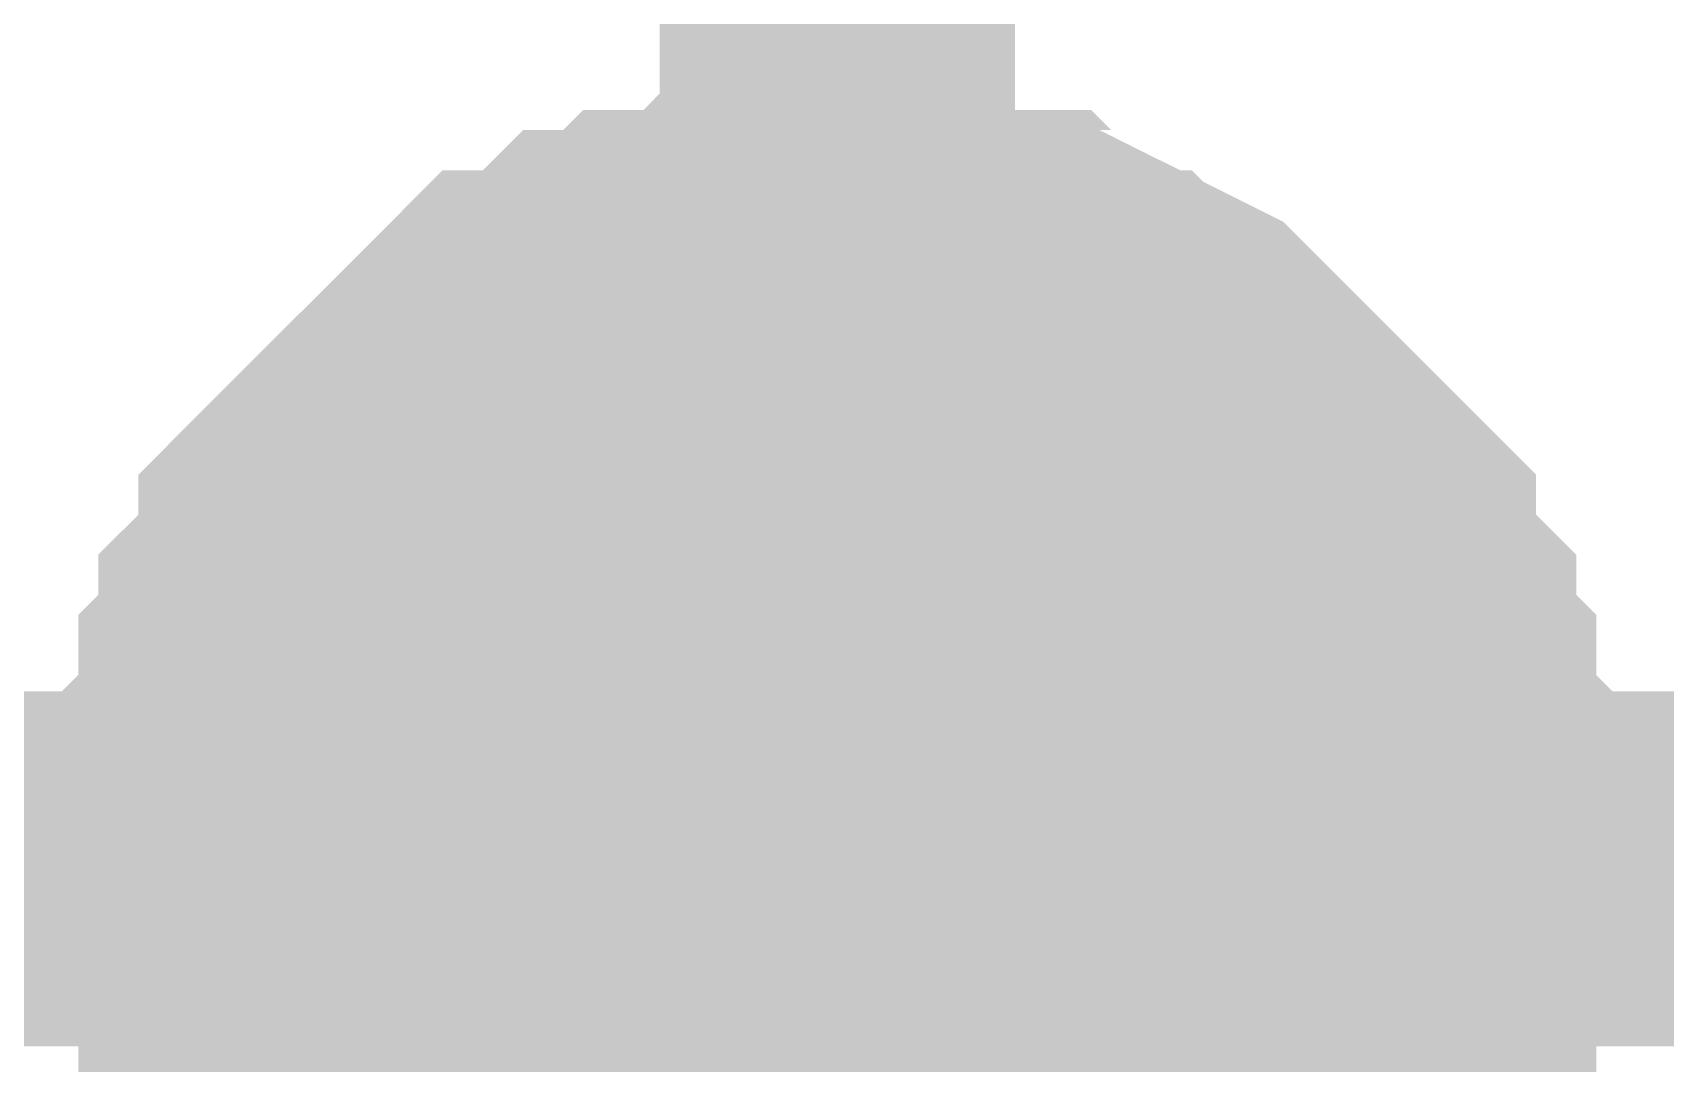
# Model space of a CAD drawing. Header units: inches. Extents: x 0 to 9.5, y -0.01 to 7.51.
# Drawn here: x 8.1726 to 8.2268, y 4.0931 to 4.1273 of the extents above; entities that cross this region are included whole.
import ezdxf

# ---------------------------------------------------------------- set-up
doc = ezdxf.new("R2010")
doc.units = ezdxf.units.IN
doc.header["$MEASUREMENT"] = 0
doc.layers.add('Sheet', color=255, linetype='Continuous')

msp = doc.modelspace()

# ---------------------------------------------------------------- linework, layer by layer
at = {"layer": 'Sheet'}
for points in [[(8.199341, 4.099565, 0.0118, 0.0118, 0), (8.199341, 4.199441, 0.0118, 0.0118, 0)], [(8.179372, 4.099565, 0.0118, 0.0118, 0), (8.179372, 4.100897, 0.0118, 0.0118, 0), (8.179372, 4.101562, 0.0118, 0.0118, 0), (8.179372, 4.102894, 0.0118, 0.0118, 0), (8.180038, 4.10356, 0.0118, 0.0118, 0), (8.180038, 4.104892, 0.0118, 0.0118, 0), (8.180038, 4.105558, 0.0118, 0.0118, 0), (8.180703, 4.106223, 0.0118, 0.0118, 0), (8.180703, 4.107555, 0.0118, 0.0118, 0), (8.181369, 4.108221, 0.0118, 0.0118, 0), (8.182035, 4.108887, 0.0118, 0.0118, 0), (8.182035, 4.110218, 0.0118, 0.0118, 0), (8.1827, 4.110884, 0.0118, 0.0118, 0), (8.183366, 4.11155, 0.0118, 0.0118, 0), (8.184032, 4.112216, 0.0118, 0.0118, 0), (8.184697, 4.112882, 0.0118, 0.0118, 0), (8.185363, 4.113548, 0.0118, 0.0118, 0), (8.186029, 4.114213, 0.0118, 0.0118, 0), (8.186694, 4.114879, 0.0118, 0.0118, 0), (8.18736, 4.115545, 0.0118, 0.0118, 0), (8.188026, 4.116211, 0.0118, 0.0118, 0), (8.188691, 4.116877, 0.0118, 0.0118, 0), (8.190022, 4.116877, 0.0118, 0.0118, 0), (8.190688, 4.117543, 0.0118, 0.0118, 0), (8.191354, 4.118208, 0.0118, 0.0118, 0), (8.192685, 4.118208, 0.0118, 0.0118, 0), (8.193351, 4.118874, 0.0118, 0.0118, 0), (8.194016, 4.118874, 0.0118, 0.0118, 0), (8.195348, 4.118874, 0.0118, 0.0118, 0), (8.196013, 4.11954, 0.0118, 0.0118, 0), (8.197344, 4.11954, 0.0118, 0.0118, 0), (8.19801, 4.11954, 0.0118, 0.0118, 0), (8.199341, 4.11954, 0.0118, 0.0118, 0)], [(8.179372, 4.099565, 0.0118, 0.0118, 0), (8.179372, 4.100897, 0.0118, 0.0118, 0), (8.179372, 4.101562, 0.0118, 0.0118, 0), (8.179372, 4.102894, 0.0118, 0.0118, 0), (8.180038, 4.10356, 0.0118, 0.0118, 0), (8.180038, 4.104892, 0.0118, 0.0118, 0), (8.180038, 4.105558, 0.0118, 0.0118, 0), (8.180703, 4.106223, 0.0118, 0.0118, 0), (8.180703, 4.107555, 0.0118, 0.0118, 0), (8.181369, 4.108221, 0.0118, 0.0118, 0), (8.182035, 4.108887, 0.0118, 0.0118, 0), (8.182035, 4.110218, 0.0118, 0.0118, 0), (8.1827, 4.110884, 0.0118, 0.0118, 0), (8.183366, 4.11155, 0.0118, 0.0118, 0), (8.184032, 4.112216, 0.0118, 0.0118, 0), (8.184697, 4.112882, 0.0118, 0.0118, 0), (8.185363, 4.113548, 0.0118, 0.0118, 0), (8.186029, 4.114213, 0.0118, 0.0118, 0), (8.186694, 4.114879, 0.0118, 0.0118, 0), (8.18736, 4.115545, 0.0118, 0.0118, 0), (8.188026, 4.116211, 0.0118, 0.0118, 0), (8.188691, 4.116877, 0.0118, 0.0118, 0), (8.190022, 4.116877, 0.0118, 0.0118, 0), (8.190688, 4.117543, 0.0118, 0.0118, 0), (8.191354, 4.118208, 0.0118, 0.0118, 0), (8.192685, 4.118208, 0.0118, 0.0118, 0), (8.193351, 4.118874, 0.0118, 0.0118, 0), (8.194016, 4.118874, 0.0118, 0.0118, 0), (8.195348, 4.118874, 0.0118, 0.0118, 0), (8.196013, 4.11954, 0.0118, 0.0118, 0), (8.197344, 4.11954, 0.0118, 0.0118, 0), (8.19801, 4.11954, 0.0118, 0.0118, 0), (8.199341, 4.11954, 0.0118, 0.0118, 0)], [(8.179372, 4.099565, 0.0118, 0.0118, 0), (8.179372, 4.100897, 0.0118, 0.0118, 0), (8.179372, 4.101562, 0.0118, 0.0118, 0), (8.179372, 4.102894, 0.0118, 0.0118, 0), (8.180038, 4.10356, 0.0118, 0.0118, 0), (8.180038, 4.104892, 0.0118, 0.0118, 0), (8.180038, 4.105558, 0.0118, 0.0118, 0), (8.180703, 4.106223, 0.0118, 0.0118, 0), (8.180703, 4.107555, 0.0118, 0.0118, 0), (8.181369, 4.108221, 0.0118, 0.0118, 0), (8.182035, 4.108887, 0.0118, 0.0118, 0), (8.182035, 4.110218, 0.0118, 0.0118, 0), (8.1827, 4.110884, 0.0118, 0.0118, 0), (8.183366, 4.11155, 0.0118, 0.0118, 0), (8.184032, 4.112216, 0.0118, 0.0118, 0), (8.184697, 4.112882, 0.0118, 0.0118, 0), (8.185363, 4.113548, 0.0118, 0.0118, 0), (8.186029, 4.114213, 0.0118, 0.0118, 0), (8.186694, 4.114879, 0.0118, 0.0118, 0), (8.18736, 4.115545, 0.0118, 0.0118, 0), (8.188026, 4.116211, 0.0118, 0.0118, 0), (8.188691, 4.116877, 0.0118, 0.0118, 0), (8.190022, 4.116877, 0.0118, 0.0118, 0), (8.190688, 4.117543, 0.0118, 0.0118, 0), (8.191354, 4.118208, 0.0118, 0.0118, 0), (8.192685, 4.118208, 0.0118, 0.0118, 0), (8.193351, 4.118874, 0.0118, 0.0118, 0), (8.194016, 4.118874, 0.0118, 0.0118, 0), (8.195348, 4.118874, 0.0118, 0.0118, 0), (8.196013, 4.11954, 0.0118, 0.0118, 0), (8.197344, 4.11954, 0.0118, 0.0118, 0), (8.19801, 4.11954, 0.0118, 0.0118, 0), (8.199341, 4.11954, 0.0118, 0.0118, 0)], [(8.179372, 4.099565, 0.0118, 0.0118, 0), (8.179372, 4.100897, 0.0118, 0.0118, 0), (8.179372, 4.101562, 0.0118, 0.0118, 0), (8.179372, 4.102894, 0.0118, 0.0118, 0), (8.180038, 4.10356, 0.0118, 0.0118, 0), (8.180038, 4.104892, 0.0118, 0.0118, 0), (8.180038, 4.105558, 0.0118, 0.0118, 0), (8.180703, 4.106223, 0.0118, 0.0118, 0), (8.180703, 4.107555, 0.0118, 0.0118, 0), (8.181369, 4.108221, 0.0118, 0.0118, 0), (8.182035, 4.108887, 0.0118, 0.0118, 0), (8.182035, 4.110218, 0.0118, 0.0118, 0), (8.1827, 4.110884, 0.0118, 0.0118, 0), (8.183366, 4.11155, 0.0118, 0.0118, 0), (8.184032, 4.112216, 0.0118, 0.0118, 0), (8.184697, 4.112882, 0.0118, 0.0118, 0), (8.185363, 4.113548, 0.0118, 0.0118, 0), (8.186029, 4.114213, 0.0118, 0.0118, 0), (8.186694, 4.114879, 0.0118, 0.0118, 0), (8.18736, 4.115545, 0.0118, 0.0118, 0), (8.188026, 4.116211, 0.0118, 0.0118, 0), (8.188691, 4.116877, 0.0118, 0.0118, 0), (8.190022, 4.116877, 0.0118, 0.0118, 0), (8.190688, 4.117543, 0.0118, 0.0118, 0), (8.191354, 4.118208, 0.0118, 0.0118, 0), (8.192685, 4.118208, 0.0118, 0.0118, 0), (8.193351, 4.118874, 0.0118, 0.0118, 0), (8.194016, 4.118874, 0.0118, 0.0118, 0), (8.195348, 4.118874, 0.0118, 0.0118, 0), (8.196013, 4.11954, 0.0118, 0.0118, 0), (8.197344, 4.11954, 0.0118, 0.0118, 0), (8.19801, 4.11954, 0.0118, 0.0118, 0), (8.199341, 4.11954, 0.0118, 0.0118, 0)], [(8.199341, 4.11954, 0.0118, 0.0118, 0), (8.199341, 4.11954, 0.0118, 0.0118, 0)], [(8.199341, 4.11954, 0.0118, 0.0118, 0), (8.200007, 4.11954, 0.0118, 0.0118, 0), (8.201338, 4.11954, 0.0118, 0.0118, 0), (8.202004, 4.11954, 0.0118, 0.0118, 0), (8.203335, 4.118874, 0.0118, 0.0118, 0), (8.204001, 4.118874, 0.0118, 0.0118, 0), (8.205332, 4.118874, 0.0118, 0.0118, 0), (8.205998, 4.118208, 0.0118, 0.0118, 0), (8.206663, 4.118208, 0.0118, 0.0118, 0), (8.207995, 4.117543, 0.0118, 0.0118, 0), (8.20866, 4.116877, 0.0118, 0.0118, 0), (8.209326, 4.116877, 0.0118, 0.0118, 0), (8.210657, 4.116211, 0.0118, 0.0118, 0), (8.211323, 4.115545, 0.0118, 0.0118, 0), (8.211989, 4.114879, 0.0118, 0.0118, 0), (8.212654, 4.114213, 0.0118, 0.0118, 0), (8.21332, 4.113548, 0.0118, 0.0118, 0), (8.213985, 4.112882, 0.0118, 0.0118, 0), (8.214651, 4.112216, 0.0118, 0.0118, 0), (8.215317, 4.11155, 0.0118, 0.0118, 0), (8.215982, 4.110884, 0.0118, 0.0118, 0), (8.216648, 4.110218, 0.0118, 0.0118, 0), (8.216648, 4.108887, 0.0118, 0.0118, 0), (8.217314, 4.108221, 0.0118, 0.0118, 0), (8.217979, 4.107555, 0.0118, 0.0118, 0), (8.217979, 4.106223, 0.0118, 0.0118, 0), (8.218645, 4.105558, 0.0118, 0.0118, 0), (8.218645, 4.104892, 0.0118, 0.0118, 0), (8.218645, 4.10356, 0.0118, 0.0118, 0), (8.219311, 4.102894, 0.0118, 0.0118, 0), (8.219311, 4.101562, 0.0118, 0.0118, 0), (8.219311, 4.100897, 0.0118, 0.0118, 0), (8.219311, 4.099565, 0.0118, 0.0118, 0)], [(8.199341, 4.11954, 0.0118, 0.0118, 0), (8.199341, 4.11954, 0.0118, 0.0118, 0)], [(8.199341, 4.11954, 0.0118, 0.0118, 0), (8.200007, 4.11954, 0.0118, 0.0118, 0), (8.201338, 4.11954, 0.0118, 0.0118, 0), (8.202004, 4.11954, 0.0118, 0.0118, 0), (8.203335, 4.118874, 0.0118, 0.0118, 0), (8.204001, 4.118874, 0.0118, 0.0118, 0), (8.205332, 4.118874, 0.0118, 0.0118, 0), (8.205998, 4.118208, 0.0118, 0.0118, 0), (8.206663, 4.118208, 0.0118, 0.0118, 0), (8.207995, 4.117543, 0.0118, 0.0118, 0), (8.20866, 4.116877, 0.0118, 0.0118, 0), (8.209326, 4.116877, 0.0118, 0.0118, 0), (8.210657, 4.116211, 0.0118, 0.0118, 0), (8.211323, 4.115545, 0.0118, 0.0118, 0), (8.211989, 4.114879, 0.0118, 0.0118, 0), (8.212654, 4.114213, 0.0118, 0.0118, 0), (8.21332, 4.113548, 0.0118, 0.0118, 0), (8.213985, 4.112882, 0.0118, 0.0118, 0), (8.214651, 4.112216, 0.0118, 0.0118, 0), (8.215317, 4.11155, 0.0118, 0.0118, 0), (8.215982, 4.110884, 0.0118, 0.0118, 0), (8.216648, 4.110218, 0.0118, 0.0118, 0), (8.216648, 4.108887, 0.0118, 0.0118, 0), (8.217314, 4.108221, 0.0118, 0.0118, 0), (8.217979, 4.107555, 0.0118, 0.0118, 0), (8.217979, 4.106223, 0.0118, 0.0118, 0), (8.218645, 4.105558, 0.0118, 0.0118, 0), (8.218645, 4.104892, 0.0118, 0.0118, 0), (8.218645, 4.10356, 0.0118, 0.0118, 0), (8.219311, 4.102894, 0.0118, 0.0118, 0), (8.219311, 4.101562, 0.0118, 0.0118, 0), (8.219311, 4.100897, 0.0118, 0.0118, 0), (8.219311, 4.099565, 0.0118, 0.0118, 0)], [(8.199341, 4.11954, 0.0118, 0.0118, 0), (8.199341, 4.11954, 0.0118, 0.0118, 0)], [(8.199341, 4.11954, 0.0118, 0.0118, 0), (8.200007, 4.11954, 0.0118, 0.0118, 0), (8.201338, 4.11954, 0.0118, 0.0118, 0), (8.202004, 4.11954, 0.0118, 0.0118, 0), (8.203335, 4.118874, 0.0118, 0.0118, 0), (8.204001, 4.118874, 0.0118, 0.0118, 0), (8.205332, 4.118874, 0.0118, 0.0118, 0), (8.205998, 4.118208, 0.0118, 0.0118, 0), (8.206663, 4.118208, 0.0118, 0.0118, 0), (8.207995, 4.117543, 0.0118, 0.0118, 0), (8.20866, 4.116877, 0.0118, 0.0118, 0), (8.209326, 4.116877, 0.0118, 0.0118, 0), (8.210657, 4.116211, 0.0118, 0.0118, 0), (8.211323, 4.115545, 0.0118, 0.0118, 0), (8.211989, 4.114879, 0.0118, 0.0118, 0), (8.212654, 4.114213, 0.0118, 0.0118, 0), (8.21332, 4.113548, 0.0118, 0.0118, 0), (8.213985, 4.112882, 0.0118, 0.0118, 0), (8.214651, 4.112216, 0.0118, 0.0118, 0), (8.215317, 4.11155, 0.0118, 0.0118, 0), (8.215982, 4.110884, 0.0118, 0.0118, 0), (8.216648, 4.110218, 0.0118, 0.0118, 0), (8.216648, 4.108887, 0.0118, 0.0118, 0), (8.217314, 4.108221, 0.0118, 0.0118, 0), (8.217979, 4.107555, 0.0118, 0.0118, 0), (8.217979, 4.106223, 0.0118, 0.0118, 0), (8.218645, 4.105558, 0.0118, 0.0118, 0), (8.218645, 4.104892, 0.0118, 0.0118, 0), (8.218645, 4.10356, 0.0118, 0.0118, 0), (8.219311, 4.102894, 0.0118, 0.0118, 0), (8.219311, 4.101562, 0.0118, 0.0118, 0), (8.219311, 4.100897, 0.0118, 0.0118, 0), (8.219311, 4.099565, 0.0118, 0.0118, 0)], [(8.199341, 4.11954, 0.0118, 0.0118, 0), (8.199341, 4.11954, 0.0118, 0.0118, 0)], [(8.199341, 4.11954, 0.0118, 0.0118, 0), (8.200007, 4.11954, 0.0118, 0.0118, 0), (8.201338, 4.11954, 0.0118, 0.0118, 0), (8.202004, 4.11954, 0.0118, 0.0118, 0), (8.203335, 4.118874, 0.0118, 0.0118, 0), (8.204001, 4.118874, 0.0118, 0.0118, 0), (8.205332, 4.118874, 0.0118, 0.0118, 0), (8.205998, 4.118208, 0.0118, 0.0118, 0), (8.206663, 4.118208, 0.0118, 0.0118, 0), (8.207995, 4.117543, 0.0118, 0.0118, 0), (8.20866, 4.116877, 0.0118, 0.0118, 0), (8.209326, 4.116877, 0.0118, 0.0118, 0), (8.210657, 4.116211, 0.0118, 0.0118, 0), (8.211323, 4.115545, 0.0118, 0.0118, 0), (8.211989, 4.114879, 0.0118, 0.0118, 0), (8.212654, 4.114213, 0.0118, 0.0118, 0), (8.21332, 4.113548, 0.0118, 0.0118, 0), (8.213985, 4.112882, 0.0118, 0.0118, 0), (8.214651, 4.112216, 0.0118, 0.0118, 0), (8.215317, 4.11155, 0.0118, 0.0118, 0), (8.215982, 4.110884, 0.0118, 0.0118, 0), (8.216648, 4.110218, 0.0118, 0.0118, 0), (8.216648, 4.108887, 0.0118, 0.0118, 0), (8.217314, 4.108221, 0.0118, 0.0118, 0), (8.217979, 4.107555, 0.0118, 0.0118, 0), (8.217979, 4.106223, 0.0118, 0.0118, 0), (8.218645, 4.105558, 0.0118, 0.0118, 0), (8.218645, 4.104892, 0.0118, 0.0118, 0), (8.218645, 4.10356, 0.0118, 0.0118, 0), (8.219311, 4.102894, 0.0118, 0.0118, 0), (8.219311, 4.101562, 0.0118, 0.0118, 0), (8.219311, 4.100897, 0.0118, 0.0118, 0), (8.219311, 4.099565, 0.0118, 0.0118, 0)], [(8.179372, 4.099565, 0.0039, 0.0039, 0), (8.179372, 4.100897, 0.0039, 0.0039, 0), (8.179372, 4.101562, 0.0039, 0.0039, 0), (8.179372, 4.102894, 0.0039, 0.0039, 0), (8.180038, 4.10356, 0.0039, 0.0039, 0), (8.180038, 4.104892, 0.0039, 0.0039, 0), (8.180038, 4.105558, 0.0039, 0.0039, 0), (8.180703, 4.106223, 0.0039, 0.0039, 0), (8.180703, 4.107555, 0.0039, 0.0039, 0), (8.181369, 4.108221, 0.0039, 0.0039, 0), (8.182035, 4.108887, 0.0039, 0.0039, 0), (8.182035, 4.110218, 0.0039, 0.0039, 0), (8.1827, 4.110884, 0.0039, 0.0039, 0), (8.183366, 4.11155, 0.0039, 0.0039, 0), (8.184032, 4.112216, 0.0039, 0.0039, 0), (8.184697, 4.112882, 0.0039, 0.0039, 0), (8.185363, 4.113548, 0.0039, 0.0039, 0), (8.186029, 4.114213, 0.0039, 0.0039, 0), (8.186694, 4.114879, 0.0039, 0.0039, 0), (8.18736, 4.115545, 0.0039, 0.0039, 0), (8.188026, 4.116211, 0.0039, 0.0039, 0), (8.188691, 4.116877, 0.0039, 0.0039, 0), (8.190022, 4.116877, 0.0039, 0.0039, 0), (8.190688, 4.117543, 0.0039, 0.0039, 0), (8.191354, 4.118208, 0.0039, 0.0039, 0), (8.192685, 4.118208, 0.0039, 0.0039, 0), (8.193351, 4.118874, 0.0039, 0.0039, 0), (8.194016, 4.118874, 0.0039, 0.0039, 0), (8.195348, 4.118874, 0.0039, 0.0039, 0), (8.196013, 4.11954, 0.0039, 0.0039, 0), (8.197344, 4.11954, 0.0039, 0.0039, 0), (8.19801, 4.11954, 0.0039, 0.0039, 0), (8.199341, 4.11954, 0.0039, 0.0039, 0)], [(8.179372, 4.099565, 0.0039, 0.0039, 0), (8.179372, 4.100897, 0.0039, 0.0039, 0), (8.179372, 4.101562, 0.0039, 0.0039, 0), (8.179372, 4.102894, 0.0039, 0.0039, 0), (8.180038, 4.10356, 0.0039, 0.0039, 0), (8.180038, 4.104892, 0.0039, 0.0039, 0), (8.180038, 4.105558, 0.0039, 0.0039, 0), (8.180703, 4.106223, 0.0039, 0.0039, 0), (8.180703, 4.107555, 0.0039, 0.0039, 0), (8.181369, 4.108221, 0.0039, 0.0039, 0), (8.182035, 4.108887, 0.0039, 0.0039, 0), (8.182035, 4.110218, 0.0039, 0.0039, 0), (8.1827, 4.110884, 0.0039, 0.0039, 0), (8.183366, 4.11155, 0.0039, 0.0039, 0), (8.184032, 4.112216, 0.0039, 0.0039, 0), (8.184697, 4.112882, 0.0039, 0.0039, 0), (8.185363, 4.113548, 0.0039, 0.0039, 0), (8.186029, 4.114213, 0.0039, 0.0039, 0), (8.186694, 4.114879, 0.0039, 0.0039, 0), (8.18736, 4.115545, 0.0039, 0.0039, 0), (8.188026, 4.116211, 0.0039, 0.0039, 0), (8.188691, 4.116877, 0.0039, 0.0039, 0), (8.190022, 4.116877, 0.0039, 0.0039, 0), (8.190688, 4.117543, 0.0039, 0.0039, 0), (8.191354, 4.118208, 0.0039, 0.0039, 0), (8.192685, 4.118208, 0.0039, 0.0039, 0), (8.193351, 4.118874, 0.0039, 0.0039, 0), (8.194016, 4.118874, 0.0039, 0.0039, 0), (8.195348, 4.118874, 0.0039, 0.0039, 0), (8.196013, 4.11954, 0.0039, 0.0039, 0), (8.197344, 4.11954, 0.0039, 0.0039, 0), (8.19801, 4.11954, 0.0039, 0.0039, 0), (8.199341, 4.11954, 0.0039, 0.0039, 0)], [(8.179372, 4.099565, 0.0039, 0.0039, 0), (8.179372, 4.100897, 0.0039, 0.0039, 0), (8.179372, 4.101562, 0.0039, 0.0039, 0), (8.179372, 4.102894, 0.0039, 0.0039, 0), (8.180038, 4.10356, 0.0039, 0.0039, 0), (8.180038, 4.104892, 0.0039, 0.0039, 0), (8.180038, 4.105558, 0.0039, 0.0039, 0), (8.180703, 4.106223, 0.0039, 0.0039, 0), (8.180703, 4.107555, 0.0039, 0.0039, 0), (8.181369, 4.108221, 0.0039, 0.0039, 0), (8.182035, 4.108887, 0.0039, 0.0039, 0), (8.182035, 4.110218, 0.0039, 0.0039, 0), (8.1827, 4.110884, 0.0039, 0.0039, 0), (8.183366, 4.11155, 0.0039, 0.0039, 0), (8.184032, 4.112216, 0.0039, 0.0039, 0), (8.184697, 4.112882, 0.0039, 0.0039, 0), (8.185363, 4.113548, 0.0039, 0.0039, 0), (8.186029, 4.114213, 0.0039, 0.0039, 0), (8.186694, 4.114879, 0.0039, 0.0039, 0), (8.18736, 4.115545, 0.0039, 0.0039, 0), (8.188026, 4.116211, 0.0039, 0.0039, 0), (8.188691, 4.116877, 0.0039, 0.0039, 0), (8.190022, 4.116877, 0.0039, 0.0039, 0), (8.190688, 4.117543, 0.0039, 0.0039, 0), (8.191354, 4.118208, 0.0039, 0.0039, 0), (8.192685, 4.118208, 0.0039, 0.0039, 0), (8.193351, 4.118874, 0.0039, 0.0039, 0), (8.194016, 4.118874, 0.0039, 0.0039, 0), (8.195348, 4.118874, 0.0039, 0.0039, 0), (8.196013, 4.11954, 0.0039, 0.0039, 0), (8.197344, 4.11954, 0.0039, 0.0039, 0), (8.19801, 4.11954, 0.0039, 0.0039, 0), (8.199341, 4.11954, 0.0039, 0.0039, 0)], [(8.179372, 4.099565, 0.0039, 0.0039, 0), (8.179372, 4.100897, 0.0039, 0.0039, 0), (8.179372, 4.101562, 0.0039, 0.0039, 0), (8.179372, 4.102894, 0.0039, 0.0039, 0), (8.180038, 4.10356, 0.0039, 0.0039, 0), (8.180038, 4.104892, 0.0039, 0.0039, 0), (8.180038, 4.105558, 0.0039, 0.0039, 0), (8.180703, 4.106223, 0.0039, 0.0039, 0), (8.180703, 4.107555, 0.0039, 0.0039, 0), (8.181369, 4.108221, 0.0039, 0.0039, 0), (8.182035, 4.108887, 0.0039, 0.0039, 0), (8.182035, 4.110218, 0.0039, 0.0039, 0), (8.1827, 4.110884, 0.0039, 0.0039, 0), (8.183366, 4.11155, 0.0039, 0.0039, 0), (8.184032, 4.112216, 0.0039, 0.0039, 0), (8.184697, 4.112882, 0.0039, 0.0039, 0), (8.185363, 4.113548, 0.0039, 0.0039, 0), (8.186029, 4.114213, 0.0039, 0.0039, 0), (8.186694, 4.114879, 0.0039, 0.0039, 0), (8.18736, 4.115545, 0.0039, 0.0039, 0), (8.188026, 4.116211, 0.0039, 0.0039, 0), (8.188691, 4.116877, 0.0039, 0.0039, 0), (8.190022, 4.116877, 0.0039, 0.0039, 0), (8.190688, 4.117543, 0.0039, 0.0039, 0), (8.191354, 4.118208, 0.0039, 0.0039, 0), (8.192685, 4.118208, 0.0039, 0.0039, 0), (8.193351, 4.118874, 0.0039, 0.0039, 0), (8.194016, 4.118874, 0.0039, 0.0039, 0), (8.195348, 4.118874, 0.0039, 0.0039, 0), (8.196013, 4.11954, 0.0039, 0.0039, 0), (8.197344, 4.11954, 0.0039, 0.0039, 0), (8.19801, 4.11954, 0.0039, 0.0039, 0), (8.199341, 4.11954, 0.0039, 0.0039, 0)], [(8.199341, 4.11954, 0.0039, 0.0039, 0), (8.199341, 4.11954, 0.0039, 0.0039, 0)], [(8.199341, 4.11954, 0.0039, 0.0039, 0), (8.200007, 4.11954, 0.0039, 0.0039, 0), (8.201338, 4.11954, 0.0039, 0.0039, 0), (8.202004, 4.11954, 0.0039, 0.0039, 0), (8.203335, 4.118874, 0.0039, 0.0039, 0), (8.204001, 4.118874, 0.0039, 0.0039, 0), (8.205332, 4.118874, 0.0039, 0.0039, 0), (8.205998, 4.118208, 0.0039, 0.0039, 0), (8.206663, 4.118208, 0.0039, 0.0039, 0), (8.207995, 4.117543, 0.0039, 0.0039, 0), (8.20866, 4.116877, 0.0039, 0.0039, 0), (8.209326, 4.116877, 0.0039, 0.0039, 0), (8.210657, 4.116211, 0.0039, 0.0039, 0), (8.211323, 4.115545, 0.0039, 0.0039, 0), (8.211989, 4.114879, 0.0039, 0.0039, 0), (8.212654, 4.114213, 0.0039, 0.0039, 0), (8.21332, 4.113548, 0.0039, 0.0039, 0), (8.213985, 4.112882, 0.0039, 0.0039, 0), (8.214651, 4.112216, 0.0039, 0.0039, 0), (8.215317, 4.11155, 0.0039, 0.0039, 0), (8.215982, 4.110884, 0.0039, 0.0039, 0), (8.216648, 4.110218, 0.0039, 0.0039, 0), (8.216648, 4.108887, 0.0039, 0.0039, 0), (8.217314, 4.108221, 0.0039, 0.0039, 0), (8.217979, 4.107555, 0.0039, 0.0039, 0), (8.217979, 4.106223, 0.0039, 0.0039, 0), (8.218645, 4.105558, 0.0039, 0.0039, 0), (8.218645, 4.104892, 0.0039, 0.0039, 0), (8.218645, 4.10356, 0.0039, 0.0039, 0), (8.219311, 4.102894, 0.0039, 0.0039, 0), (8.219311, 4.101562, 0.0039, 0.0039, 0), (8.219311, 4.100897, 0.0039, 0.0039, 0), (8.219311, 4.099565, 0.0039, 0.0039, 0)], [(8.199341, 4.11954, 0.0039, 0.0039, 0), (8.199341, 4.11954, 0.0039, 0.0039, 0)], [(8.199341, 4.11954, 0.0039, 0.0039, 0), (8.200007, 4.11954, 0.0039, 0.0039, 0), (8.201338, 4.11954, 0.0039, 0.0039, 0), (8.202004, 4.11954, 0.0039, 0.0039, 0), (8.203335, 4.118874, 0.0039, 0.0039, 0), (8.204001, 4.118874, 0.0039, 0.0039, 0), (8.205332, 4.118874, 0.0039, 0.0039, 0), (8.205998, 4.118208, 0.0039, 0.0039, 0), (8.206663, 4.118208, 0.0039, 0.0039, 0), (8.207995, 4.117543, 0.0039, 0.0039, 0), (8.20866, 4.116877, 0.0039, 0.0039, 0), (8.209326, 4.116877, 0.0039, 0.0039, 0), (8.210657, 4.116211, 0.0039, 0.0039, 0), (8.211323, 4.115545, 0.0039, 0.0039, 0), (8.211989, 4.114879, 0.0039, 0.0039, 0), (8.212654, 4.114213, 0.0039, 0.0039, 0), (8.21332, 4.113548, 0.0039, 0.0039, 0), (8.213985, 4.112882, 0.0039, 0.0039, 0), (8.214651, 4.112216, 0.0039, 0.0039, 0), (8.215317, 4.11155, 0.0039, 0.0039, 0), (8.215982, 4.110884, 0.0039, 0.0039, 0), (8.216648, 4.110218, 0.0039, 0.0039, 0), (8.216648, 4.108887, 0.0039, 0.0039, 0), (8.217314, 4.108221, 0.0039, 0.0039, 0), (8.217979, 4.107555, 0.0039, 0.0039, 0), (8.217979, 4.106223, 0.0039, 0.0039, 0), (8.218645, 4.105558, 0.0039, 0.0039, 0), (8.218645, 4.104892, 0.0039, 0.0039, 0), (8.218645, 4.10356, 0.0039, 0.0039, 0), (8.219311, 4.102894, 0.0039, 0.0039, 0), (8.219311, 4.101562, 0.0039, 0.0039, 0), (8.219311, 4.100897, 0.0039, 0.0039, 0), (8.219311, 4.099565, 0.0039, 0.0039, 0)], [(8.199341, 4.11954, 0.0039, 0.0039, 0), (8.199341, 4.11954, 0.0039, 0.0039, 0)], [(8.199341, 4.11954, 0.0039, 0.0039, 0), (8.200007, 4.11954, 0.0039, 0.0039, 0), (8.201338, 4.11954, 0.0039, 0.0039, 0), (8.202004, 4.11954, 0.0039, 0.0039, 0), (8.203335, 4.118874, 0.0039, 0.0039, 0), (8.204001, 4.118874, 0.0039, 0.0039, 0), (8.205332, 4.118874, 0.0039, 0.0039, 0), (8.205998, 4.118208, 0.0039, 0.0039, 0), (8.206663, 4.118208, 0.0039, 0.0039, 0), (8.207995, 4.117543, 0.0039, 0.0039, 0), (8.20866, 4.116877, 0.0039, 0.0039, 0), (8.209326, 4.116877, 0.0039, 0.0039, 0), (8.210657, 4.116211, 0.0039, 0.0039, 0), (8.211323, 4.115545, 0.0039, 0.0039, 0), (8.211989, 4.114879, 0.0039, 0.0039, 0), (8.212654, 4.114213, 0.0039, 0.0039, 0), (8.21332, 4.113548, 0.0039, 0.0039, 0), (8.213985, 4.112882, 0.0039, 0.0039, 0), (8.214651, 4.112216, 0.0039, 0.0039, 0), (8.215317, 4.11155, 0.0039, 0.0039, 0), (8.215982, 4.110884, 0.0039, 0.0039, 0), (8.216648, 4.110218, 0.0039, 0.0039, 0), (8.216648, 4.108887, 0.0039, 0.0039, 0), (8.217314, 4.108221, 0.0039, 0.0039, 0), (8.217979, 4.107555, 0.0039, 0.0039, 0), (8.217979, 4.106223, 0.0039, 0.0039, 0), (8.218645, 4.105558, 0.0039, 0.0039, 0), (8.218645, 4.104892, 0.0039, 0.0039, 0), (8.218645, 4.10356, 0.0039, 0.0039, 0), (8.219311, 4.102894, 0.0039, 0.0039, 0), (8.219311, 4.101562, 0.0039, 0.0039, 0), (8.219311, 4.100897, 0.0039, 0.0039, 0), (8.219311, 4.099565, 0.0039, 0.0039, 0)], [(8.199341, 4.11954, 0.0039, 0.0039, 0), (8.199341, 4.11954, 0.0039, 0.0039, 0)], [(8.199341, 4.11954, 0.0039, 0.0039, 0), (8.200007, 4.11954, 0.0039, 0.0039, 0), (8.201338, 4.11954, 0.0039, 0.0039, 0), (8.202004, 4.11954, 0.0039, 0.0039, 0), (8.203335, 4.118874, 0.0039, 0.0039, 0), (8.204001, 4.118874, 0.0039, 0.0039, 0), (8.205332, 4.118874, 0.0039, 0.0039, 0), (8.205998, 4.118208, 0.0039, 0.0039, 0), (8.206663, 4.118208, 0.0039, 0.0039, 0), (8.207995, 4.117543, 0.0039, 0.0039, 0), (8.20866, 4.116877, 0.0039, 0.0039, 0), (8.209326, 4.116877, 0.0039, 0.0039, 0), (8.210657, 4.116211, 0.0039, 0.0039, 0), (8.211323, 4.115545, 0.0039, 0.0039, 0), (8.211989, 4.114879, 0.0039, 0.0039, 0), (8.212654, 4.114213, 0.0039, 0.0039, 0), (8.21332, 4.113548, 0.0039, 0.0039, 0), (8.213985, 4.112882, 0.0039, 0.0039, 0), (8.214651, 4.112216, 0.0039, 0.0039, 0), (8.215317, 4.11155, 0.0039, 0.0039, 0), (8.215982, 4.110884, 0.0039, 0.0039, 0), (8.216648, 4.110218, 0.0039, 0.0039, 0), (8.216648, 4.108887, 0.0039, 0.0039, 0), (8.217314, 4.108221, 0.0039, 0.0039, 0), (8.217979, 4.107555, 0.0039, 0.0039, 0), (8.217979, 4.106223, 0.0039, 0.0039, 0), (8.218645, 4.105558, 0.0039, 0.0039, 0), (8.218645, 4.104892, 0.0039, 0.0039, 0), (8.218645, 4.10356, 0.0039, 0.0039, 0), (8.219311, 4.102894, 0.0039, 0.0039, 0), (8.219311, 4.101562, 0.0039, 0.0039, 0), (8.219311, 4.100897, 0.0039, 0.0039, 0), (8.219311, 4.099565, 0.0039, 0.0039, 0)], [(7.099706, 4.099565, 0.0118, 0.0118, 0), (7.899138, 4.099565, 0.0118, 0.0118, 0), (8.199341, 4.099565, 0.0118, 0.0118, 0), (8.299187, 4.099565, 0.0118, 0.0118, 0), (8.299187, 3.899814, 0.0118, 0.0118, 0)], [(8.184032, 4.086914, 0.0118, 0.0118, 0), (8.183366, 4.08758, 0.0118, 0.0118, 0), (8.1827, 4.088246, 0.0118, 0.0118, 0), (8.182035, 4.089577, 0.0118, 0.0118, 0), (8.182035, 4.090243, 0.0118, 0.0118, 0), (8.181369, 4.090909, 0.0118, 0.0118, 0), (8.180703, 4.092241, 0.0118, 0.0118, 0), (8.180703, 4.092907, 0.0118, 0.0118, 0), (8.180038, 4.093572, 0.0118, 0.0118, 0), (8.180038, 4.094904, 0.0118, 0.0118, 0), (8.180038, 4.09557, 0.0118, 0.0118, 0), (8.179372, 4.096902, 0.0118, 0.0118, 0), (8.179372, 4.097567, 0.0118, 0.0118, 0), (8.179372, 4.098899, 0.0118, 0.0118, 0), (8.179372, 4.099565, 0.0118, 0.0118, 0)], [(8.179372, 4.099565, 0.0118, 0.0118, 0), (8.179372, 4.099565, 0.0118, 0.0118, 0)], [(8.184032, 4.086914, 0.0118, 0.0118, 0), (8.183366, 4.08758, 0.0118, 0.0118, 0), (8.1827, 4.088246, 0.0118, 0.0118, 0), (8.182035, 4.089577, 0.0118, 0.0118, 0), (8.182035, 4.090243, 0.0118, 0.0118, 0), (8.181369, 4.090909, 0.0118, 0.0118, 0), (8.180703, 4.092241, 0.0118, 0.0118, 0), (8.180703, 4.092907, 0.0118, 0.0118, 0), (8.180038, 4.093572, 0.0118, 0.0118, 0), (8.180038, 4.094904, 0.0118, 0.0118, 0), (8.180038, 4.09557, 0.0118, 0.0118, 0), (8.179372, 4.096902, 0.0118, 0.0118, 0), (8.179372, 4.097567, 0.0118, 0.0118, 0), (8.179372, 4.098899, 0.0118, 0.0118, 0), (8.179372, 4.099565, 0.0118, 0.0118, 0)], [(8.179372, 4.099565, 0.0118, 0.0118, 0), (8.179372, 4.099565, 0.0118, 0.0118, 0)], [(8.184032, 4.086914, 0.0118, 0.0118, 0), (8.183366, 4.08758, 0.0118, 0.0118, 0), (8.1827, 4.088246, 0.0118, 0.0118, 0), (8.182035, 4.089577, 0.0118, 0.0118, 0), (8.182035, 4.090243, 0.0118, 0.0118, 0), (8.181369, 4.090909, 0.0118, 0.0118, 0), (8.180703, 4.092241, 0.0118, 0.0118, 0), (8.180703, 4.092907, 0.0118, 0.0118, 0), (8.180038, 4.093572, 0.0118, 0.0118, 0), (8.180038, 4.094904, 0.0118, 0.0118, 0), (8.180038, 4.09557, 0.0118, 0.0118, 0), (8.179372, 4.096902, 0.0118, 0.0118, 0), (8.179372, 4.097567, 0.0118, 0.0118, 0), (8.179372, 4.098899, 0.0118, 0.0118, 0), (8.179372, 4.099565, 0.0118, 0.0118, 0)], [(8.179372, 4.099565, 0.0118, 0.0118, 0), (8.179372, 4.099565, 0.0118, 0.0118, 0)], [(8.184032, 4.086914, 0.0118, 0.0118, 0), (8.183366, 4.08758, 0.0118, 0.0118, 0), (8.1827, 4.088246, 0.0118, 0.0118, 0), (8.182035, 4.089577, 0.0118, 0.0118, 0), (8.182035, 4.090243, 0.0118, 0.0118, 0), (8.181369, 4.090909, 0.0118, 0.0118, 0), (8.180703, 4.092241, 0.0118, 0.0118, 0), (8.180703, 4.092907, 0.0118, 0.0118, 0), (8.180038, 4.093572, 0.0118, 0.0118, 0), (8.180038, 4.094904, 0.0118, 0.0118, 0), (8.180038, 4.09557, 0.0118, 0.0118, 0), (8.179372, 4.096902, 0.0118, 0.0118, 0), (8.179372, 4.097567, 0.0118, 0.0118, 0), (8.179372, 4.098899, 0.0118, 0.0118, 0), (8.179372, 4.099565, 0.0118, 0.0118, 0)], [(8.179372, 4.099565, 0.0118, 0.0118, 0), (8.179372, 4.099565, 0.0118, 0.0118, 0)], [(8.219311, 4.099565, 0.0118, 0.0118, 0), (8.219311, 4.098899, 0.0118, 0.0118, 0), (8.219311, 4.097567, 0.0118, 0.0118, 0), (8.219311, 4.096902, 0.0118, 0.0118, 0), (8.218645, 4.09557, 0.0118, 0.0118, 0), (8.218645, 4.094904, 0.0118, 0.0118, 0), (8.218645, 4.093572, 0.0118, 0.0118, 0), (8.217979, 4.092907, 0.0118, 0.0118, 0), (8.217979, 4.092241, 0.0118, 0.0118, 0), (8.217314, 4.090909, 0.0118, 0.0118, 0), (8.216648, 4.090243, 0.0118, 0.0118, 0), (8.216648, 4.089577, 0.0118, 0.0118, 0), (8.215982, 4.088246, 0.0118, 0.0118, 0), (8.215317, 4.08758, 0.0118, 0.0118, 0), (8.214651, 4.086914, 0.0118, 0.0118, 0)], [(8.219311, 4.099565, 0.0118, 0.0118, 0), (8.219311, 4.098899, 0.0118, 0.0118, 0), (8.219311, 4.097567, 0.0118, 0.0118, 0), (8.219311, 4.096902, 0.0118, 0.0118, 0), (8.218645, 4.09557, 0.0118, 0.0118, 0), (8.218645, 4.094904, 0.0118, 0.0118, 0), (8.218645, 4.093572, 0.0118, 0.0118, 0), (8.217979, 4.092907, 0.0118, 0.0118, 0), (8.217979, 4.092241, 0.0118, 0.0118, 0), (8.217314, 4.090909, 0.0118, 0.0118, 0), (8.216648, 4.090243, 0.0118, 0.0118, 0), (8.216648, 4.089577, 0.0118, 0.0118, 0), (8.215982, 4.088246, 0.0118, 0.0118, 0), (8.215317, 4.08758, 0.0118, 0.0118, 0), (8.214651, 4.086914, 0.0118, 0.0118, 0)], [(8.219311, 4.099565, 0.0118, 0.0118, 0), (8.219311, 4.098899, 0.0118, 0.0118, 0), (8.219311, 4.097567, 0.0118, 0.0118, 0), (8.219311, 4.096902, 0.0118, 0.0118, 0), (8.218645, 4.09557, 0.0118, 0.0118, 0), (8.218645, 4.094904, 0.0118, 0.0118, 0), (8.218645, 4.093572, 0.0118, 0.0118, 0), (8.217979, 4.092907, 0.0118, 0.0118, 0), (8.217979, 4.092241, 0.0118, 0.0118, 0), (8.217314, 4.090909, 0.0118, 0.0118, 0), (8.216648, 4.090243, 0.0118, 0.0118, 0), (8.216648, 4.089577, 0.0118, 0.0118, 0), (8.215982, 4.088246, 0.0118, 0.0118, 0), (8.215317, 4.08758, 0.0118, 0.0118, 0), (8.214651, 4.086914, 0.0118, 0.0118, 0)], [(8.219311, 4.099565, 0.0118, 0.0118, 0), (8.219311, 4.098899, 0.0118, 0.0118, 0), (8.219311, 4.097567, 0.0118, 0.0118, 0), (8.219311, 4.096902, 0.0118, 0.0118, 0), (8.218645, 4.09557, 0.0118, 0.0118, 0), (8.218645, 4.094904, 0.0118, 0.0118, 0), (8.218645, 4.093572, 0.0118, 0.0118, 0), (8.217979, 4.092907, 0.0118, 0.0118, 0), (8.217979, 4.092241, 0.0118, 0.0118, 0), (8.217314, 4.090909, 0.0118, 0.0118, 0), (8.216648, 4.090243, 0.0118, 0.0118, 0), (8.216648, 4.089577, 0.0118, 0.0118, 0), (8.215982, 4.088246, 0.0118, 0.0118, 0), (8.215317, 4.08758, 0.0118, 0.0118, 0), (8.214651, 4.086914, 0.0118, 0.0118, 0)], [(8.219311, 4.099565, 0.0118, 0.0118, 0), (8.219311, 4.099565, 0.0118, 0.0118, 0), (8.219311, 4.099565, 0.0118, 0.0118, 0), (8.219311, 4.099565, 0.0118, 0.0118, 0), (8.219311, 4.099565, 0.0118, 0.0118, 0), (8.219311, 4.099565, 0.0118, 0.0118, 0), (8.219311, 4.099565, 0.0118, 0.0118, 0), (8.219311, 4.099565, 0.0118, 0.0118, 0), (8.219311, 4.099565, 0.0118, 0.0118, 0), (8.219311, 4.099565, 0.0118, 0.0118, 0), (8.219311, 4.099565, 0.0118, 0.0118, 0), (8.219311, 4.099565, 0.0118, 0.0118, 0), (8.219311, 4.099565, 0.0118, 0.0118, 0), (8.219311, 4.099565, 0.0118, 0.0118, 0), (8.219311, 4.099565, 0.0118, 0.0118, 0), (8.219311, 4.099565, 0.0118, 0.0118, 0), (8.219311, 4.099565, 0.0118, 0.0118, 0), (8.219311, 4.099565, 0.0118, 0.0118, 0), (8.219311, 4.099565, 0.0118, 0.0118, 0), (8.219311, 4.099565, 0.0118, 0.0118, 0), (8.219311, 4.099565, 0.0118, 0.0118, 0), (8.219311, 4.099565, 0.0118, 0.0118, 0), (8.219311, 4.099565, 0.0118, 0.0118, 0), (8.219311, 4.099565, 0.0118, 0.0118, 0), (8.219311, 4.099565, 0.0118, 0.0118, 0), (8.219311, 4.099565, 0.0118, 0.0118, 0), (8.219311, 4.099565, 0.0118, 0.0118, 0), (8.219311, 4.099565, 0.0118, 0.0118, 0), (8.219311, 4.099565, 0.0118, 0.0118, 0), (8.219311, 4.099565, 0.0118, 0.0118, 0), (8.219311, 4.099565, 0.0118, 0.0118, 0), (8.219311, 4.099565, 0.0118, 0.0118, 0), (8.219311, 4.099565, 0.0118, 0.0118, 0)], [(8.219311, 4.099565, 0.0118, 0.0118, 0), (8.219311, 4.099565, 0.0118, 0.0118, 0)], [(8.219311, 4.099565, 0.0118, 0.0118, 0), (8.219311, 4.099565, 0.0118, 0.0118, 0), (8.219311, 4.099565, 0.0118, 0.0118, 0), (8.219311, 4.099565, 0.0118, 0.0118, 0), (8.219311, 4.099565, 0.0118, 0.0118, 0), (8.219311, 4.099565, 0.0118, 0.0118, 0), (8.219311, 4.099565, 0.0118, 0.0118, 0), (8.219311, 4.099565, 0.0118, 0.0118, 0), (8.219311, 4.099565, 0.0118, 0.0118, 0), (8.219311, 4.099565, 0.0118, 0.0118, 0), (8.219311, 4.099565, 0.0118, 0.0118, 0), (8.219311, 4.099565, 0.0118, 0.0118, 0), (8.219311, 4.099565, 0.0118, 0.0118, 0), (8.219311, 4.099565, 0.0118, 0.0118, 0), (8.219311, 4.099565, 0.0118, 0.0118, 0), (8.219311, 4.099565, 0.0118, 0.0118, 0), (8.219311, 4.099565, 0.0118, 0.0118, 0), (8.219311, 4.099565, 0.0118, 0.0118, 0), (8.219311, 4.099565, 0.0118, 0.0118, 0), (8.219311, 4.099565, 0.0118, 0.0118, 0), (8.219311, 4.099565, 0.0118, 0.0118, 0), (8.219311, 4.099565, 0.0118, 0.0118, 0), (8.219311, 4.099565, 0.0118, 0.0118, 0), (8.219311, 4.099565, 0.0118, 0.0118, 0), (8.219311, 4.099565, 0.0118, 0.0118, 0), (8.219311, 4.099565, 0.0118, 0.0118, 0), (8.219311, 4.099565, 0.0118, 0.0118, 0), (8.219311, 4.099565, 0.0118, 0.0118, 0), (8.219311, 4.099565, 0.0118, 0.0118, 0), (8.219311, 4.099565, 0.0118, 0.0118, 0), (8.219311, 4.099565, 0.0118, 0.0118, 0), (8.219311, 4.099565, 0.0118, 0.0118, 0), (8.219311, 4.099565, 0.0118, 0.0118, 0)], [(8.219311, 4.099565, 0.0118, 0.0118, 0), (8.219311, 4.099565, 0.0118, 0.0118, 0)], [(8.219311, 4.099565, 0.0118, 0.0118, 0), (8.219311, 4.099565, 0.0118, 0.0118, 0), (8.219311, 4.099565, 0.0118, 0.0118, 0), (8.219311, 4.099565, 0.0118, 0.0118, 0), (8.219311, 4.099565, 0.0118, 0.0118, 0), (8.219311, 4.099565, 0.0118, 0.0118, 0), (8.219311, 4.099565, 0.0118, 0.0118, 0), (8.219311, 4.099565, 0.0118, 0.0118, 0), (8.219311, 4.099565, 0.0118, 0.0118, 0), (8.219311, 4.099565, 0.0118, 0.0118, 0), (8.219311, 4.099565, 0.0118, 0.0118, 0), (8.219311, 4.099565, 0.0118, 0.0118, 0), (8.219311, 4.099565, 0.0118, 0.0118, 0), (8.219311, 4.099565, 0.0118, 0.0118, 0), (8.219311, 4.099565, 0.0118, 0.0118, 0), (8.219311, 4.099565, 0.0118, 0.0118, 0), (8.219311, 4.099565, 0.0118, 0.0118, 0), (8.219311, 4.099565, 0.0118, 0.0118, 0), (8.219311, 4.099565, 0.0118, 0.0118, 0), (8.219311, 4.099565, 0.0118, 0.0118, 0), (8.219311, 4.099565, 0.0118, 0.0118, 0), (8.219311, 4.099565, 0.0118, 0.0118, 0), (8.219311, 4.099565, 0.0118, 0.0118, 0), (8.219311, 4.099565, 0.0118, 0.0118, 0), (8.219311, 4.099565, 0.0118, 0.0118, 0), (8.219311, 4.099565, 0.0118, 0.0118, 0), (8.219311, 4.099565, 0.0118, 0.0118, 0), (8.219311, 4.099565, 0.0118, 0.0118, 0), (8.219311, 4.099565, 0.0118, 0.0118, 0), (8.219311, 4.099565, 0.0118, 0.0118, 0), (8.219311, 4.099565, 0.0118, 0.0118, 0), (8.219311, 4.099565, 0.0118, 0.0118, 0), (8.219311, 4.099565, 0.0118, 0.0118, 0)], [(8.219311, 4.099565, 0.0118, 0.0118, 0), (8.219311, 4.099565, 0.0118, 0.0118, 0)], [(8.219311, 4.099565, 0.0118, 0.0118, 0), (8.219311, 4.099565, 0.0118, 0.0118, 0), (8.219311, 4.099565, 0.0118, 0.0118, 0), (8.219311, 4.099565, 0.0118, 0.0118, 0), (8.219311, 4.099565, 0.0118, 0.0118, 0), (8.219311, 4.099565, 0.0118, 0.0118, 0), (8.219311, 4.099565, 0.0118, 0.0118, 0), (8.219311, 4.099565, 0.0118, 0.0118, 0), (8.219311, 4.099565, 0.0118, 0.0118, 0), (8.219311, 4.099565, 0.0118, 0.0118, 0), (8.219311, 4.099565, 0.0118, 0.0118, 0), (8.219311, 4.099565, 0.0118, 0.0118, 0), (8.219311, 4.099565, 0.0118, 0.0118, 0), (8.219311, 4.099565, 0.0118, 0.0118, 0), (8.219311, 4.099565, 0.0118, 0.0118, 0), (8.219311, 4.099565, 0.0118, 0.0118, 0), (8.219311, 4.099565, 0.0118, 0.0118, 0), (8.219311, 4.099565, 0.0118, 0.0118, 0), (8.219311, 4.099565, 0.0118, 0.0118, 0), (8.219311, 4.099565, 0.0118, 0.0118, 0), (8.219311, 4.099565, 0.0118, 0.0118, 0), (8.219311, 4.099565, 0.0118, 0.0118, 0), (8.219311, 4.099565, 0.0118, 0.0118, 0), (8.219311, 4.099565, 0.0118, 0.0118, 0), (8.219311, 4.099565, 0.0118, 0.0118, 0), (8.219311, 4.099565, 0.0118, 0.0118, 0), (8.219311, 4.099565, 0.0118, 0.0118, 0), (8.219311, 4.099565, 0.0118, 0.0118, 0), (8.219311, 4.099565, 0.0118, 0.0118, 0), (8.219311, 4.099565, 0.0118, 0.0118, 0), (8.219311, 4.099565, 0.0118, 0.0118, 0), (8.219311, 4.099565, 0.0118, 0.0118, 0), (8.219311, 4.099565, 0.0118, 0.0118, 0)], [(8.219311, 4.099565, 0.0118, 0.0118, 0), (8.219311, 4.099565, 0.0118, 0.0118, 0)], [(8.181369, 4.090909, 0.0039, 0.0039, 0), (8.180703, 4.092241, 0.0039, 0.0039, 0), (8.180703, 4.092907, 0.0039, 0.0039, 0), (8.180038, 4.093572, 0.0039, 0.0039, 0), (8.180038, 4.094904, 0.0039, 0.0039, 0), (8.180038, 4.09557, 0.0039, 0.0039, 0), (8.179372, 4.096902, 0.0039, 0.0039, 0), (8.179372, 4.097567, 0.0039, 0.0039, 0), (8.179372, 4.098899, 0.0039, 0.0039, 0), (8.179372, 4.099565, 0.0039, 0.0039, 0)], [(8.179372, 4.099565, 0.0039, 0.0039, 0), (8.179372, 4.099565, 0.0039, 0.0039, 0)], [(8.181369, 4.090909, 0.0039, 0.0039, 0), (8.180703, 4.092241, 0.0039, 0.0039, 0), (8.180703, 4.092907, 0.0039, 0.0039, 0), (8.180038, 4.093572, 0.0039, 0.0039, 0), (8.180038, 4.094904, 0.0039, 0.0039, 0), (8.180038, 4.09557, 0.0039, 0.0039, 0), (8.179372, 4.096902, 0.0039, 0.0039, 0), (8.179372, 4.097567, 0.0039, 0.0039, 0), (8.179372, 4.098899, 0.0039, 0.0039, 0), (8.179372, 4.099565, 0.0039, 0.0039, 0)], [(8.179372, 4.099565, 0.0039, 0.0039, 0), (8.179372, 4.099565, 0.0039, 0.0039, 0)], [(8.181369, 4.090909, 0.0039, 0.0039, 0), (8.180703, 4.092241, 0.0039, 0.0039, 0), (8.180703, 4.092907, 0.0039, 0.0039, 0), (8.180038, 4.093572, 0.0039, 0.0039, 0), (8.180038, 4.094904, 0.0039, 0.0039, 0), (8.180038, 4.09557, 0.0039, 0.0039, 0), (8.179372, 4.096902, 0.0039, 0.0039, 0), (8.179372, 4.097567, 0.0039, 0.0039, 0), (8.179372, 4.098899, 0.0039, 0.0039, 0), (8.179372, 4.099565, 0.0039, 0.0039, 0)], [(8.179372, 4.099565, 0.0039, 0.0039, 0), (8.179372, 4.099565, 0.0039, 0.0039, 0)], [(8.181369, 4.090909, 0.0039, 0.0039, 0), (8.180703, 4.092241, 0.0039, 0.0039, 0), (8.180703, 4.092907, 0.0039, 0.0039, 0), (8.180038, 4.093572, 0.0039, 0.0039, 0), (8.180038, 4.094904, 0.0039, 0.0039, 0), (8.180038, 4.09557, 0.0039, 0.0039, 0), (8.179372, 4.096902, 0.0039, 0.0039, 0), (8.179372, 4.097567, 0.0039, 0.0039, 0), (8.179372, 4.098899, 0.0039, 0.0039, 0), (8.179372, 4.099565, 0.0039, 0.0039, 0)], [(8.179372, 4.099565, 0.0039, 0.0039, 0), (8.179372, 4.099565, 0.0039, 0.0039, 0)], [(8.219311, 4.099565, 0.0039, 0.0039, 0), (8.219311, 4.098899, 0.0039, 0.0039, 0), (8.219311, 4.097567, 0.0039, 0.0039, 0), (8.219311, 4.096902, 0.0039, 0.0039, 0), (8.218645, 4.09557, 0.0039, 0.0039, 0), (8.218645, 4.094904, 0.0039, 0.0039, 0), (8.218645, 4.093572, 0.0039, 0.0039, 0), (8.217979, 4.092907, 0.0039, 0.0039, 0), (8.217979, 4.092241, 0.0039, 0.0039, 0), (8.217314, 4.090909, 0.0039, 0.0039, 0)], [(8.219311, 4.099565, 0.0039, 0.0039, 0), (8.219311, 4.098899, 0.0039, 0.0039, 0), (8.219311, 4.097567, 0.0039, 0.0039, 0), (8.219311, 4.096902, 0.0039, 0.0039, 0), (8.218645, 4.09557, 0.0039, 0.0039, 0), (8.218645, 4.094904, 0.0039, 0.0039, 0), (8.218645, 4.093572, 0.0039, 0.0039, 0), (8.217979, 4.092907, 0.0039, 0.0039, 0), (8.217979, 4.092241, 0.0039, 0.0039, 0), (8.217314, 4.090909, 0.0039, 0.0039, 0)], [(8.219311, 4.099565, 0.0039, 0.0039, 0), (8.219311, 4.098899, 0.0039, 0.0039, 0), (8.219311, 4.097567, 0.0039, 0.0039, 0), (8.219311, 4.096902, 0.0039, 0.0039, 0), (8.218645, 4.09557, 0.0039, 0.0039, 0), (8.218645, 4.094904, 0.0039, 0.0039, 0), (8.218645, 4.093572, 0.0039, 0.0039, 0), (8.217979, 4.092907, 0.0039, 0.0039, 0), (8.217979, 4.092241, 0.0039, 0.0039, 0), (8.217314, 4.090909, 0.0039, 0.0039, 0)], [(8.219311, 4.099565, 0.0039, 0.0039, 0), (8.219311, 4.098899, 0.0039, 0.0039, 0), (8.219311, 4.097567, 0.0039, 0.0039, 0), (8.219311, 4.096902, 0.0039, 0.0039, 0), (8.218645, 4.09557, 0.0039, 0.0039, 0), (8.218645, 4.094904, 0.0039, 0.0039, 0), (8.218645, 4.093572, 0.0039, 0.0039, 0), (8.217979, 4.092907, 0.0039, 0.0039, 0), (8.217979, 4.092241, 0.0039, 0.0039, 0), (8.217314, 4.090909, 0.0039, 0.0039, 0)], [(8.219311, 4.099565, 0.0039, 0.0039, 0), (8.219311, 4.099565, 0.0039, 0.0039, 0), (8.219311, 4.099565, 0.0039, 0.0039, 0), (8.219311, 4.099565, 0.0039, 0.0039, 0), (8.219311, 4.099565, 0.0039, 0.0039, 0), (8.219311, 4.099565, 0.0039, 0.0039, 0), (8.219311, 4.099565, 0.0039, 0.0039, 0), (8.219311, 4.099565, 0.0039, 0.0039, 0), (8.219311, 4.099565, 0.0039, 0.0039, 0), (8.219311, 4.099565, 0.0039, 0.0039, 0), (8.219311, 4.099565, 0.0039, 0.0039, 0), (8.219311, 4.099565, 0.0039, 0.0039, 0), (8.219311, 4.099565, 0.0039, 0.0039, 0), (8.219311, 4.099565, 0.0039, 0.0039, 0), (8.219311, 4.099565, 0.0039, 0.0039, 0), (8.219311, 4.099565, 0.0039, 0.0039, 0), (8.219311, 4.099565, 0.0039, 0.0039, 0), (8.219311, 4.099565, 0.0039, 0.0039, 0), (8.219311, 4.099565, 0.0039, 0.0039, 0), (8.219311, 4.099565, 0.0039, 0.0039, 0), (8.219311, 4.099565, 0.0039, 0.0039, 0), (8.219311, 4.099565, 0.0039, 0.0039, 0), (8.219311, 4.099565, 0.0039, 0.0039, 0), (8.219311, 4.099565, 0.0039, 0.0039, 0), (8.219311, 4.099565, 0.0039, 0.0039, 0), (8.219311, 4.099565, 0.0039, 0.0039, 0), (8.219311, 4.099565, 0.0039, 0.0039, 0), (8.219311, 4.099565, 0.0039, 0.0039, 0), (8.219311, 4.099565, 0.0039, 0.0039, 0), (8.219311, 4.099565, 0.0039, 0.0039, 0), (8.219311, 4.099565, 0.0039, 0.0039, 0), (8.219311, 4.099565, 0.0039, 0.0039, 0), (8.219311, 4.099565, 0.0039, 0.0039, 0)], [(8.219311, 4.099565, 0.0039, 0.0039, 0), (8.219311, 4.099565, 0.0039, 0.0039, 0)], [(8.219311, 4.099565, 0.0039, 0.0039, 0), (8.219311, 4.099565, 0.0039, 0.0039, 0), (8.219311, 4.099565, 0.0039, 0.0039, 0), (8.219311, 4.099565, 0.0039, 0.0039, 0), (8.219311, 4.099565, 0.0039, 0.0039, 0), (8.219311, 4.099565, 0.0039, 0.0039, 0), (8.219311, 4.099565, 0.0039, 0.0039, 0), (8.219311, 4.099565, 0.0039, 0.0039, 0), (8.219311, 4.099565, 0.0039, 0.0039, 0), (8.219311, 4.099565, 0.0039, 0.0039, 0), (8.219311, 4.099565, 0.0039, 0.0039, 0), (8.219311, 4.099565, 0.0039, 0.0039, 0), (8.219311, 4.099565, 0.0039, 0.0039, 0), (8.219311, 4.099565, 0.0039, 0.0039, 0), (8.219311, 4.099565, 0.0039, 0.0039, 0), (8.219311, 4.099565, 0.0039, 0.0039, 0), (8.219311, 4.099565, 0.0039, 0.0039, 0), (8.219311, 4.099565, 0.0039, 0.0039, 0), (8.219311, 4.099565, 0.0039, 0.0039, 0), (8.219311, 4.099565, 0.0039, 0.0039, 0), (8.219311, 4.099565, 0.0039, 0.0039, 0), (8.219311, 4.099565, 0.0039, 0.0039, 0), (8.219311, 4.099565, 0.0039, 0.0039, 0), (8.219311, 4.099565, 0.0039, 0.0039, 0), (8.219311, 4.099565, 0.0039, 0.0039, 0), (8.219311, 4.099565, 0.0039, 0.0039, 0), (8.219311, 4.099565, 0.0039, 0.0039, 0), (8.219311, 4.099565, 0.0039, 0.0039, 0), (8.219311, 4.099565, 0.0039, 0.0039, 0), (8.219311, 4.099565, 0.0039, 0.0039, 0), (8.219311, 4.099565, 0.0039, 0.0039, 0), (8.219311, 4.099565, 0.0039, 0.0039, 0), (8.219311, 4.099565, 0.0039, 0.0039, 0)], [(8.219311, 4.099565, 0.0039, 0.0039, 0), (8.219311, 4.099565, 0.0039, 0.0039, 0)], [(8.219311, 4.099565, 0.0039, 0.0039, 0), (8.219311, 4.099565, 0.0039, 0.0039, 0), (8.219311, 4.099565, 0.0039, 0.0039, 0), (8.219311, 4.099565, 0.0039, 0.0039, 0), (8.219311, 4.099565, 0.0039, 0.0039, 0), (8.219311, 4.099565, 0.0039, 0.0039, 0), (8.219311, 4.099565, 0.0039, 0.0039, 0), (8.219311, 4.099565, 0.0039, 0.0039, 0), (8.219311, 4.099565, 0.0039, 0.0039, 0), (8.219311, 4.099565, 0.0039, 0.0039, 0), (8.219311, 4.099565, 0.0039, 0.0039, 0), (8.219311, 4.099565, 0.0039, 0.0039, 0), (8.219311, 4.099565, 0.0039, 0.0039, 0), (8.219311, 4.099565, 0.0039, 0.0039, 0), (8.219311, 4.099565, 0.0039, 0.0039, 0), (8.219311, 4.099565, 0.0039, 0.0039, 0), (8.219311, 4.099565, 0.0039, 0.0039, 0), (8.219311, 4.099565, 0.0039, 0.0039, 0), (8.219311, 4.099565, 0.0039, 0.0039, 0), (8.219311, 4.099565, 0.0039, 0.0039, 0), (8.219311, 4.099565, 0.0039, 0.0039, 0), (8.219311, 4.099565, 0.0039, 0.0039, 0), (8.219311, 4.099565, 0.0039, 0.0039, 0), (8.219311, 4.099565, 0.0039, 0.0039, 0), (8.219311, 4.099565, 0.0039, 0.0039, 0), (8.219311, 4.099565, 0.0039, 0.0039, 0), (8.219311, 4.099565, 0.0039, 0.0039, 0), (8.219311, 4.099565, 0.0039, 0.0039, 0), (8.219311, 4.099565, 0.0039, 0.0039, 0), (8.219311, 4.099565, 0.0039, 0.0039, 0), (8.219311, 4.099565, 0.0039, 0.0039, 0), (8.219311, 4.099565, 0.0039, 0.0039, 0), (8.219311, 4.099565, 0.0039, 0.0039, 0)], [(8.219311, 4.099565, 0.0039, 0.0039, 0), (8.219311, 4.099565, 0.0039, 0.0039, 0)], [(8.219311, 4.099565, 0.0039, 0.0039, 0), (8.219311, 4.099565, 0.0039, 0.0039, 0), (8.219311, 4.099565, 0.0039, 0.0039, 0), (8.219311, 4.099565, 0.0039, 0.0039, 0), (8.219311, 4.099565, 0.0039, 0.0039, 0), (8.219311, 4.099565, 0.0039, 0.0039, 0), (8.219311, 4.099565, 0.0039, 0.0039, 0), (8.219311, 4.099565, 0.0039, 0.0039, 0), (8.219311, 4.099565, 0.0039, 0.0039, 0), (8.219311, 4.099565, 0.0039, 0.0039, 0), (8.219311, 4.099565, 0.0039, 0.0039, 0), (8.219311, 4.099565, 0.0039, 0.0039, 0), (8.219311, 4.099565, 0.0039, 0.0039, 0), (8.219311, 4.099565, 0.0039, 0.0039, 0), (8.219311, 4.099565, 0.0039, 0.0039, 0), (8.219311, 4.099565, 0.0039, 0.0039, 0), (8.219311, 4.099565, 0.0039, 0.0039, 0), (8.219311, 4.099565, 0.0039, 0.0039, 0), (8.219311, 4.099565, 0.0039, 0.0039, 0), (8.219311, 4.099565, 0.0039, 0.0039, 0), (8.219311, 4.099565, 0.0039, 0.0039, 0), (8.219311, 4.099565, 0.0039, 0.0039, 0), (8.219311, 4.099565, 0.0039, 0.0039, 0), (8.219311, 4.099565, 0.0039, 0.0039, 0), (8.219311, 4.099565, 0.0039, 0.0039, 0), (8.219311, 4.099565, 0.0039, 0.0039, 0), (8.219311, 4.099565, 0.0039, 0.0039, 0), (8.219311, 4.099565, 0.0039, 0.0039, 0), (8.219311, 4.099565, 0.0039, 0.0039, 0), (8.219311, 4.099565, 0.0039, 0.0039, 0), (8.219311, 4.099565, 0.0039, 0.0039, 0), (8.219311, 4.099565, 0.0039, 0.0039, 0), (8.219311, 4.099565, 0.0039, 0.0039, 0)], [(8.219311, 4.099565, 0.0039, 0.0039, 0), (8.219311, 4.099565, 0.0039, 0.0039, 0)]]:
    msp.add_lwpolyline(points, format="xyseb", dxfattribs=at)
msp.add_lwpolyline([(8.19, 4.1, 0.02, 0.02, 1), (8.21, 4.1, 0.02, 0.02, 1)], format="xyseb", close=True, dxfattribs=at)

doc.saveas('drawing.dxf')
